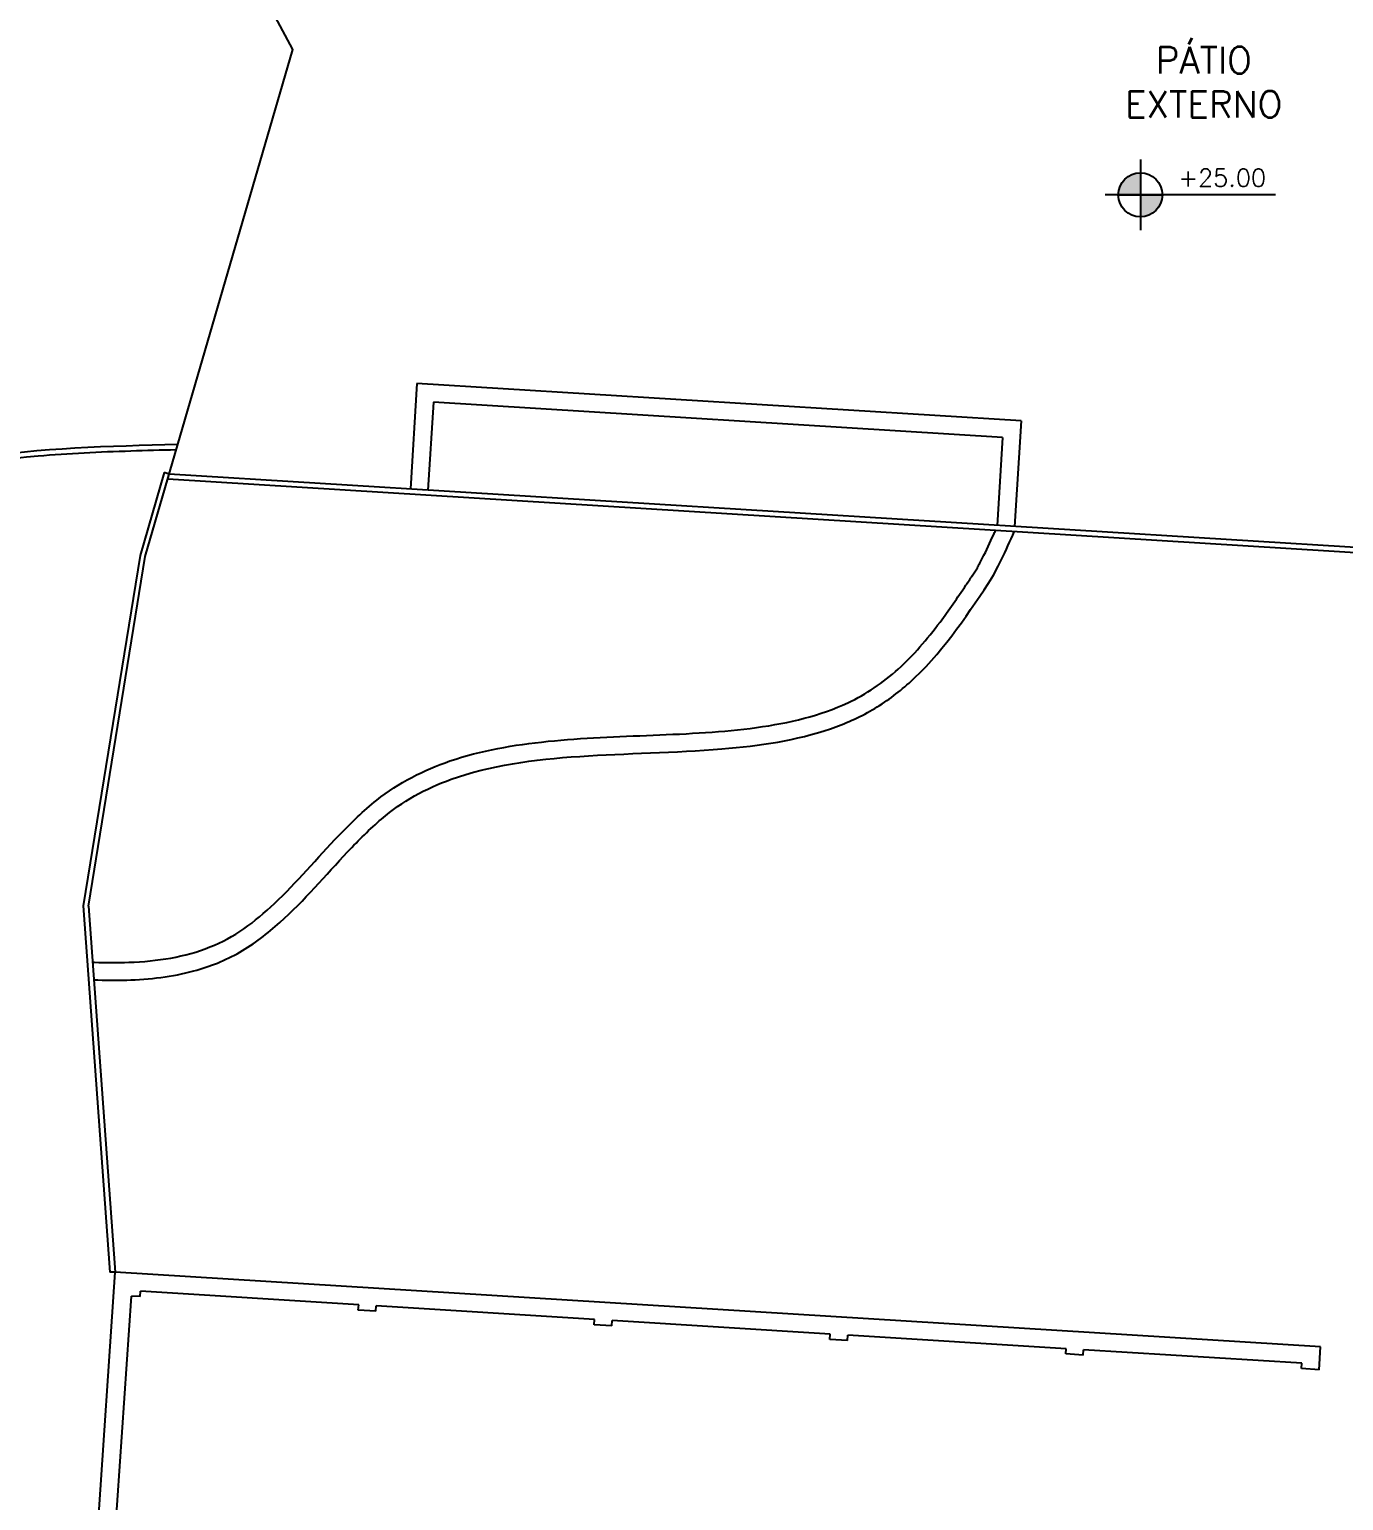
# Model space of a CAD drawing. Header units: millimetres. Extents: x 55520 to 96084, y -58491 to -49645.
# Drawn here: x 56726.65 to 56763.92, y -57955.3 to -57913.57 of the extents above; entities that cross this region are included whole.
import ezdxf
from ezdxf.enums import TextEntityAlignment as Align

# ---------------------------------------------------------------- set-up
doc = ezdxf.new("R2010")
doc.units = ezdxf.units.MM
for name, color, linetype in [('Alvenaria Vista', 40, 'Continuous'), ('ARQ-SÍMBOLOS', 2, 'Continuous'), ('ARQ-TEXTO2', 2, 'Continuous'), ('ARQ-TEXTO3', 3, 'Continuous'), ('Cinza', 9, 'Continuous'), ('Curvas de Nível', 10, 'Continuous'), ('Linha Fina', 100, 'Continuous')]:
    doc.layers.add(name, color=color, linetype=linetype)
doc.styles.add('ROMANS', font='romans.shx')

# ---------------------------------------------------------------- blocks, each defined once
blk = doc.blocks.new('Nível_Planta')
at = {"layer": 'ARQ-SÍMBOLOS', "ltscale": 0.1}
h = blk.add_hatch(color=1, dxfattribs=at)
h.dxf.hatch_style = 1
h.paths.add_polyline_path([(-0.25, 0), (0, 0), (0, 0.25, 0.414214)])
h.paths.add_polyline_path([(0.25, 0), (0, 0), (0, -0.25, 0.414214)])
at = {"layer": 'ARQ-SÍMBOLOS', "color": 1}
for p, q in [((0, 0.4), (0, -0.4)), ((1.535, 0), (-0.4, 0))]:
    blk.add_line(p, q, dxfattribs=at)
at = {"layer": 'ARQ-SÍMBOLOS', "color": 1, "ltscale": 0.1}
blk.add_line((-0.25, 0), (0.25, 0), dxfattribs=at)
at = {"layer": 'ARQ-SÍMBOLOS', "color": 1}
blk.add_circle((0, 0), 0.25, dxfattribs=at)
at = {"layer": 'ARQ-TEXTO2', "style": 'ROMANS'}
blk.add_attdef('NIVEL-ACABADO', text='', height=0.2, dxfattribs=at).set_placement((0.432, 0.034), align=Align.BOTTOM_LEFT)

msp = doc.modelspace()

# ---------------------------------------------------------------- linework, layer by layer
at = {"layer": 'Alvenaria Vista', "color": 1}
for p, q in [((56737.639, -57923.609), (56737.453, -57926.603)), ((56754.775, -57924.672), (56737.639, -57923.609)), ((56738.107, -57924.139), (56737.952, -57926.634)), ((56754.245, -57925.14), (56738.107, -57924.139)), ((56754.775, -57924.672), (56754.589, -57927.667)), ((56754.245, -57925.14), (56754.09, -57927.636))]:
    msp.add_line(p, q, dxfattribs=at)
at = {"layer": 'Alvenaria Vista'}
for p, q in [((56730.573, -57926.327), (56730.616, -57926.179)), ((56771.635, -57928.874), (56730.573, -57926.327)), ((56726.2, -57991.608), (56729.084, -57948.819)), ((56763.268, -57950.939), (56729.084, -57948.819)), ((56726.699, -57991.642), (56729.539, -57949.498)), ((56729.788, -57949.513), (56729.539, -57949.498)), ((56729.788, -57949.513), (56729.798, -57949.364)), ((56735.987, -57949.748), (56729.798, -57949.364)), ((56735.976, -57949.897), (56735.987, -57949.748)), ((56736.475, -57949.928), (56735.976, -57949.897)), ((56736.475, -57949.928), (56736.486, -57949.779)), ((56742.674, -57950.163), (56736.486, -57949.779)), ((56742.664, -57950.312), (56742.674, -57950.163)), ((56743.163, -57950.343), (56742.664, -57950.312)), ((56743.163, -57950.343), (56743.173, -57950.194)), ((56749.361, -57950.577), (56743.173, -57950.194)), ((56749.351, -57950.727), (56749.361, -57950.577)), ((56749.85, -57950.758), (56749.351, -57950.727)), ((56749.85, -57950.758), (56749.86, -57950.608)), ((56756.048, -57950.992), (56749.86, -57950.608)), ((56756.038, -57951.142), (56756.048, -57950.992)), ((56763.224, -57951.588), (56763.268, -57950.939)), ((56756.537, -57951.173), (56756.038, -57951.142)), ((56756.537, -57951.173), (56756.547, -57951.023)), ((56762.735, -57951.407), (56756.547, -57951.023)), ((56762.725, -57951.557), (56762.735, -57951.407)), ((56763.224, -57951.588), (56762.725, -57951.557))]:
    msp.add_line(p, q, dxfattribs=at)
msp.add_open_spline([(56935.313, -57988.359), (56871.727, -58002.475), (56808.141, -58016.592), (56744.555, -58030.709), (56734.303, -58031.635), (56724.051, -58032.562), (56713.8, -58033.488), (56701.406, -58031.249), (56689.013, -58029.01), (56676.619, -58026.771), (56668.724, -58019.114), (56660.828, -58011.458), (56652.932, -58003.802), (56653.173, -57946.801), (56653.413, -57889.801), (56653.654, -57832.8), (56653.132, -57813.458), (56652.61, -57794.116), (56652.088, -57774.774)], degree=3, knots=[20.322416, 20.322416, 20.322416, 20.322416, 21.305376, 21.305376, 21.305376, 22.305376, 22.305376, 22.305376, 23.305376, 23.305376, 23.305376, 24.305376, 24.305376, 24.305376, 25.305376, 25.305376, 25.305376, 25.593369, 25.593369, 25.593369, 25.593369], dxfattribs=at)
at = {"layer": 'Cinza'}
for p, q in [((56730.616, -57926.179), (56730.472, -57926.137)), ((56729.084, -57948.819), (56728.933, -57948.819))]:
    msp.add_line(p, q, dxfattribs=at)
msp.add_lwpolyline([(56730.472, -57926.137), (56729.789, -57928.488), (56728.17, -57938.428), (56728.933, -57948.819)], dxfattribs=at)
for points, knots in [([(56730.859, -57925.343), (56726.948, -57925.443), (56720.799, -57925.601), (56713.545, -57934.666), (56718.777, -57944.778), (56727.602, -57953.305), (56723.864, -57966.225), (56722.879, -57976.699), (56720.667, -57986.51), (56724.686, -57989.336), (56726.29, -57990.273)], [0, 0, 0, 0, 11.083991, 17.426146, 31.802342, 39.514525, 54.071181, 65.075007, 74.264099, 79.435321, 79.435321, 79.435321, 79.435321]), ([(56730.815, -57925.494), (56730.385, -57925.505), (56729.955, -57925.516), (56728.638, -57925.559), (56727.757, -57925.599), (56725.163, -57925.822), (56723.503, -57926.109), (56721.337, -57926.976), (56720.708, -57927.299), (56718.925, -57928.494), (56717.87, -57929.598), (56716.783, -57931.399), (56716.508, -57931.989), (56715.738, -57934.335), (56715.818, -57936.197), (56716.84, -57939.928), (56717.782, -57941.793), (56719.406, -57944.268), (56719.925, -57944.982), (56721.533, -57947.026), (56722.688, -57948.251), (56724.06, -57950.084), (56724.437, -57950.648), (56725.015, -57951.725), (56725.233, -57952.233), (56725.569, -57953.289), (56725.691, -57953.835), (56725.94, -57955.521), (56725.951, -57956.705), (56725.735, -57959.708), (56725.395, -57961.564), (56724.778, -57964.603), (56724.519, -57965.803), (56723.635, -57970.468), (56723.32, -57973.617), (56722.572, -57978.098), (56722.393, -57979.042), (56722.08, -57980.929), (56721.949, -57981.873), (56721.861, -57983.484), (56721.872, -57984.167), (56722.041, -57985.423), (56722.191, -57986), (56722.683, -57987.08), (56723.041, -57987.577), (56723.93, -57988.494), (56724.458, -57988.914), (56725.457, -57989.599), (56725.904, -57989.874), (56726.365, -57990.143)], [0.045134, 0.045134, 0.045134, 0.045134, 1.264257, 1.264257, 3.792772, 3.792772, 8.8498, 8.8498, 11.053605, 11.053605, 15.461214, 15.461214, 17.458397, 17.458397, 23.257917, 23.257917, 29.057437, 29.057437, 31.512365, 31.512365, 36.42222, 36.42222, 38.540833, 38.540833, 40.28934, 40.28934, 42.037847, 42.037847, 45.534861, 45.534861, 50.691379, 50.691379, 54.119792, 54.119792, 64.500717, 64.500717, 67.149564, 67.149564, 69.798411, 69.798411, 71.85844, 71.85844, 73.825345, 73.825345, 75.883751, 75.883751, 77.942156, 77.942156, 79.435321, 79.435321, 79.435321, 79.435321]), ([(56728.438, -57940.027), (56728.456, -57940.028), (56728.475, -57940.028), (56728.493, -57940.029), (56728.821, -57940.041), (56729.145, -57940.043), (56730.283, -57940.002), (56731.061, -57939.879), (56732.106, -57939.462), (56732.425, -57939.289), (56733.031, -57938.87), (56733.319, -57938.625), (56734.228, -57937.768), (56734.811, -57937.073), (56735.77, -57936.072), (56736.123, -57935.73), (56736.814, -57935.184), (56737.143, -57934.968), (56737.838, -57934.601), (56738.2, -57934.448), (56739.447, -57934.023), (56740.385, -57933.861), (56742.328, -57933.663), (56743.335, -57933.629), (56745.336, -57933.547), (56746.329, -57933.499), (56748.203, -57933.242), (56749.083, -57933.032), (56750.385, -57932.422), (56750.858, -57932.101), (56751.718, -57931.324), (56752.107, -57930.868), (56752.727, -57930.042), (56752.97, -57929.689), (56753.268, -57929.245), (56753.327, -57929.156), (56753.44, -57928.986), (56753.484, -57928.92), (56753.581, -57928.753), (56753.631, -57928.659), (56753.785, -57928.356), (56753.891, -57928.127), (56754.013, -57927.856), (56754.03, -57927.82), (56754.046, -57927.783)], [2.349169, 2.349169, 2.349169, 2.349169, 2.402052, 2.402052, 2.402052, 3.342768, 3.342768, 5.770433, 5.770433, 6.927579, 6.927579, 8.084726, 8.084726, 10.681359, 10.681359, 12.131173, 12.131173, 13.341343, 13.341343, 14.551512, 14.551512, 17.356045, 17.356045, 20.160577, 20.160577, 22.96511, 22.96511, 25.769643, 25.769643, 27.671255, 27.671255, 29.572868, 29.572868, 30.879203, 30.879203, 31.202935, 31.202935, 31.500871, 31.500871, 31.798807, 31.798807, 32.39468, 32.39468, 32.486574, 32.486574, 32.486574, 32.486574]), ([(56728.475, -57940.529), (56728.787, -57940.54), (56729.098, -57940.543), (56730.06, -57940.514), (56730.7, -57940.44), (56731.765, -57940.152), (56732.204, -57939.978), (56733.026, -57939.507), (56733.4, -57939.217), (56734.444, -57938.278), (56735.055, -57937.552), (56735.989, -57936.562), (56736.306, -57936.246), (56736.933, -57935.715), (56737.24, -57935.498), (56737.897, -57935.126), (56738.245, -57934.97), (56739.701, -57934.444), (56740.948, -57934.277), (56743.572, -57934.099), (56744.952, -57934.089), (56747.361, -57933.889), (56748.406, -57933.735), (56749.78, -57933.263), (56750.18, -57933.087), (56750.928, -57932.651), (56751.275, -57932.395), (56752.489, -57931.309), (56753.184, -57930.274), (56754.095, -57928.905), (56754.342, -57928.342), (56754.58, -57927.816)], [2.402052, 2.402052, 2.402052, 2.402052, 3.271939, 3.271939, 5.117462, 5.117462, 6.476071, 6.476071, 7.834681, 7.834681, 10.518018, 10.518018, 11.884931, 11.884931, 13.144324, 13.144324, 14.403716, 14.403716, 18.185083, 18.185083, 21.966451, 21.966451, 25.006111, 25.006111, 26.319563, 26.319563, 27.633015, 27.633015, 31.292337, 31.292337, 32.632134, 32.632134, 32.632134, 32.632134])]:
    msp.add_open_spline(points, degree=3, knots=knots, dxfattribs=at)
at = {"layer": 'Curvas de Nível'}
msp.add_line((56728.321, -57938.435), (56729.935, -57928.521), dxfattribs=at)
for points in [[(56729.935, -57928.521), (56734.115, -57914.137), (56720.947, -57889.548), (56710.456, -57877.713), (56685.413, -57868.583), (56666.799, -57861.144), (56650.595, -57847.652)], [(56728.321, -57938.435), (56729.084, -57948.819)]]:
    msp.add_lwpolyline(points, dxfattribs=at)
at = {"layer": 'Linha Fina'}
msp.add_line((56771.694, -57928.728), (56730.616, -57926.179), dxfattribs=at)

# ---------------------------------------------------------------- block references
at = {"layer": 'ARQ-SÍMBOLOS', "xscale": 2.5, "yscale": 2.5, "zscale": 2.5}
msp.add_blockref('Nível_Planta', (56758.155, -57918.261), dxfattribs=at).add_auto_attribs({'NIVEL-ACABADO': '+25.00'})

# ---------------------------------------------------------------- texts
at = {"layer": 'ARQ-TEXTO3', "color": 14, "insert": (56759.953, -57915.065), "char_height": 0.75, "width": 3.29011, "attachment_point": 5, "style": 'ROMANS'}
msp.add_mtext('PÁTIO EXTERNO', dxfattribs=at)

doc.saveas('drawing.dxf')
